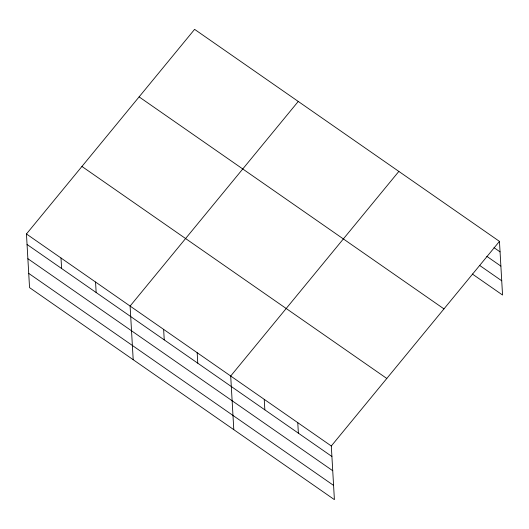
<?xml version="1.0" encoding="UTF-8"?>
<svg xmlns="http://www.w3.org/2000/svg" width="529" height="529" viewBox="0 0 529 529"><rect width="100%" height="100%" fill="white"/><g stroke="black" fill="none" stroke-linecap="round" stroke-linejoin="round"><path stroke-width="0.79" d="M499.455 241.376L331.306 445.987L334.401 499.641L29.545 287.624L26.45 233.977L194.599 29.36L499.455 241.376L502.55 295.023L472.371 274.035M298.25 101.449L130.101 306.06L133.196 359.707M398.853 171.409L230.704 376.026L233.798 429.674M494.026 247.678L500.064 251.87M486.799 256.32L500.884 266.113M479.598 265.393L501.73 280.787M139.114 96.886L443.97 308.896M81.942 166.456L386.798 378.466M26.45 233.977L331.306 445.987M27.058 244.477L331.908 456.487M27.878 258.714L332.734 470.724M28.725 273.387L333.581 485.397M297.774 422.664L298.376 433.165M264.236 399.342L264.844 409.843M197.172 352.704L197.773 363.198M163.633 329.382L164.241 339.882M95.551 282.03L96.159 292.53M61 258.007L61.609 268.501"/></g></svg>
